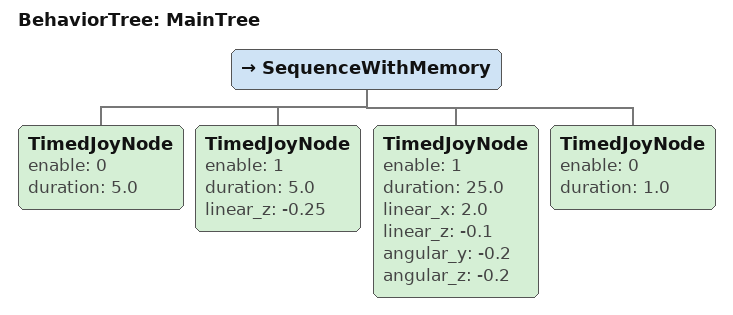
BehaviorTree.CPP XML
<root BTCPP_format="4" >
    <BehaviorTree ID="MainTree">
        <SequenceWithMemory>
            <TimedJoyNode enable="0"
                          duration="5.0" />

            <TimedJoyNode enable="1"
                          duration="5.0"
                          linear_z="-0.25" />

            <TimedJoyNode enable="1"
                          duration="25.0"
                          linear_x="2.0"
                          linear_z="-0.1"
                          angular_y="-0.2"
                          angular_z="-0.2" />

            <TimedJoyNode enable="0"
                          duration="1.0" />
        </SequenceWithMemory>
    </BehaviorTree>
 </root>
